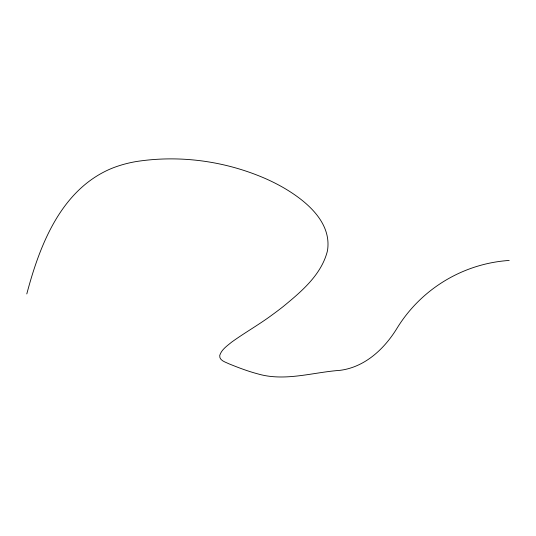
<?xml version="1.0" encoding="UTF-8"?>
<svg xmlns="http://www.w3.org/2000/svg" width="536" height="536" viewBox="0 0 536 536"><rect width="100%" height="100%" fill="white"/><g stroke="black" fill="none" stroke-linecap="round" stroke-linejoin="round"><path stroke-width="0.8" d="M26.8 293.929C39.51 245.81 60.421 191.319 109.083 169.517A84.849 48.984 0 0 1 135.896 161.604C179.607 154.73 225.234 161.008 265.735 178.709A185.141 106.892 0 0 1 284.214 188.116C306.116 200.987 332.065 222.313 327.469 250.768C321.533 274.734 301.466 291.524 283.196 306.552A442.582 255.525 0 0 1 272.295 314.793C259.183 324.548 244.898 332.575 231.653 342.129C227.117 345.874 221.549 349.552 219.72 355.448C219.07 360.46 225.368 362.021 228.839 363.763C238.306 367.609 247.887 371.26 257.776 373.873C284.911 381.826 312.736 372.272 340.018 370.343C364.916 367.167 384.352 348.949 396.988 328.293C421.095 288.958 463.071 263.538 509.2 260.442"/></g></svg>
